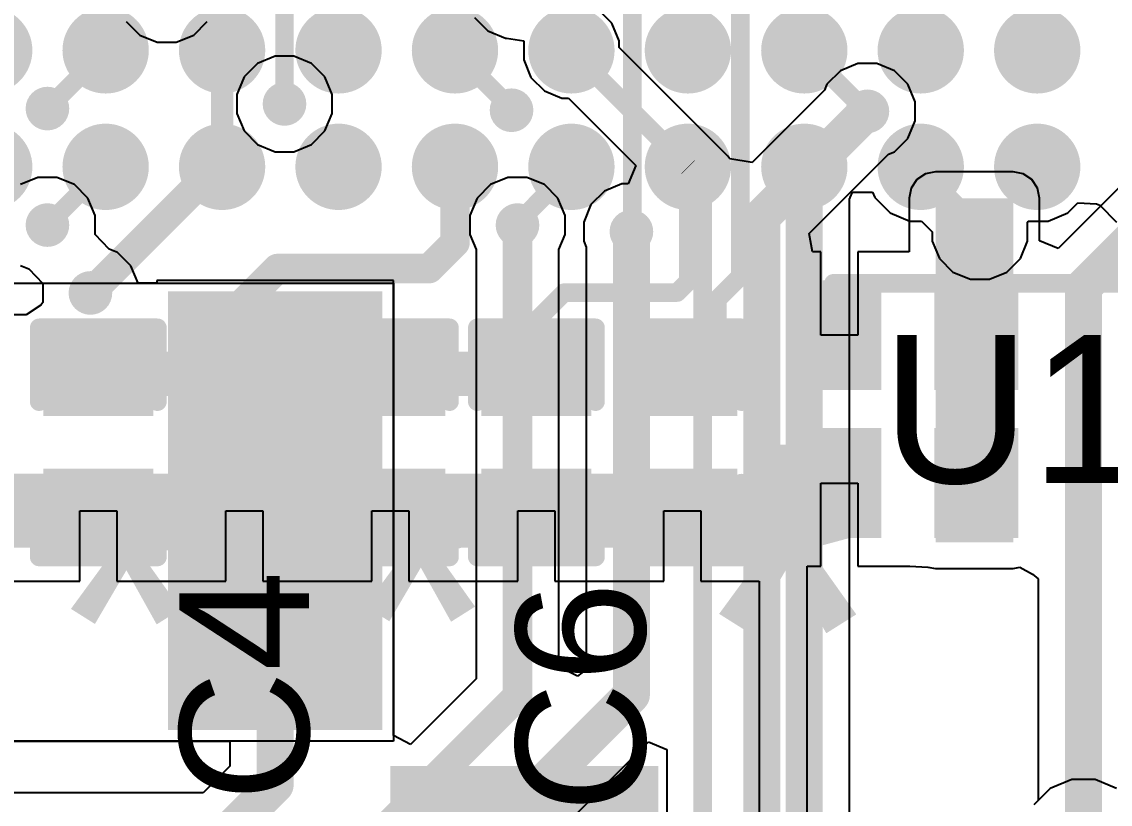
# Model space of a CAD drawing. Header units: millimetres. Extents: x -5.5 to 48.8, y -1.4 to 42.1.
# Drawn here: x 20.87 to 28.35, y 11.64 to 17.01 of the extents above; entities that cross this region are included whole.
import ezdxf

# ---------------------------------------------------------------- set-up
doc = ezdxf.new("R2010")
doc.units = ezdxf.units.MM
for name, color, linetype in [('BottomLayer', 5, 'Continuous'), ('BottomPaste', 16, 'Continuous'), ('BottomSolder', 6, 'Continuous'), ('TopLayer', 1, 'Continuous'), ('TopOverlay', 2, 'Continuous'), ('TopPaste', 8, 'Continuous'), ('TopSolder', 216, 'Continuous'), ('ViaHoleLayer', 16, 'Continuous')]:
    doc.layers.add(name, color=color, linetype=linetype)
doc.styles.add('Arial', font='', dxfattribs={"height": 0.2})
doc.styles.get('Arial').set_extended_font_data('Arial')

# ---------------------------------------------------------------- blocks, each defined once
blk = doc.blocks.new('C___0402_37')
at = {"layer": 'TopLayer'}
for points in [[(-0.6985, -0.3175), (-0.6985, 0.3175), (-0.2413, 0.3175), (-0.2413, -0.3175)], [(0.2413, -0.3175), (0.2413, 0.3175), (0.6985, 0.3175), (0.6985, -0.3175)]]:
    blk.add_hatch(color=1, dxfattribs=at).paths.add_polyline_path(points)
at = {"layer": 'TopPaste'}
for points in [[(-0.6985, -0.3175), (-0.6985, 0.3175), (-0.2413, 0.3175), (-0.2413, -0.3175)], [(0.2413, -0.3175), (0.2413, 0.3175), (0.6985, 0.3175), (0.6985, -0.3175)]]:
    blk.add_hatch(color=8, dxfattribs=at).paths.add_polyline_path(points)
at = {"layer": 'TopSolder'}
for points in [[(-0.7585, -0.3775), (-0.7585, 0.3775), (-0.1813, 0.3775), (-0.1813, -0.3775)], [(0.1813, -0.3775), (0.1813, 0.3775), (0.7585, 0.3775), (0.7585, -0.3775)]]:
    blk.add_hatch(color=216, dxfattribs=at).paths.add_polyline_path(points)
at = {"layer": 'TopOverlay', "const_width": 0.127}
for points in [[(-0.7874, 0.4064), (-0.2794, 0.4064)], [(-0.7874, 0.4064), (-0.7874, -0.4064)], [(0.2794, 0.4064), (0.7874, 0.4064)], [(0.7874, 0.4064), (0.7874, -0.4064)], [(-0.7874, -0.4064), (-0.2794, -0.4064)], [(0.2794, -0.4064), (0.7874, -0.4064)]]:
    blk.add_lwpolyline(points, dxfattribs=at)
at = {"layer": 'TopOverlay', "const_width": 0.0635}
for points in [[(-0.8191, 0.4064, 1), (-0.7556, 0.4064, 1)], [(-0.8191, 0.4064, 1), (-0.7556, 0.4064, 1)], [(-0.3111, 0.4064, 1), (-0.2477, 0.4064, 1)], [(0.2477, 0.4064, 1), (0.3111, 0.4064, 1)], [(0.7556, 0.4064, 1), (0.8191, 0.4064, 1)], [(0.7556, 0.4064, 1), (0.8191, 0.4064, 1)], [(-0.8191, -0.4064, 1), (-0.7556, -0.4064, 1)], [(-0.8191, -0.4064, 1), (-0.7556, -0.4064, 1)], [(-0.3111, -0.4064, 1), (-0.2477, -0.4064, 1)], [(0.2477, -0.4064, 1), (0.3111, -0.4064, 1)], [(0.7556, -0.4064, 1), (0.8191, -0.4064, 1)], [(0.7556, -0.4064, 1), (0.8191, -0.4064, 1)]]:
    blk.add_lwpolyline(points, format="xyb", close=True, dxfattribs=at)
blk = doc.blocks.new('196_LFBGA__12_12__41')
at = {"layer": 'TopLayer'}
h = blk.add_hatch(color=1, dxfattribs=at)
edge = h.paths.add_edge_path()
edge.add_arc((-2, -4.4), 0.195, 0, 360)
h = blk.add_hatch(color=1, dxfattribs=at)
edge = h.paths.add_edge_path()
edge.add_arc((-1.2, -4.4), 0.195, 0, 360)
h = blk.add_hatch(color=1, dxfattribs=at)
edge = h.paths.add_edge_path()
edge.add_arc((-0.4, -4.4), 0.195, 0, 360)
h = blk.add_hatch(color=1, dxfattribs=at)
edge = h.paths.add_edge_path()
edge.add_arc((0.4, -4.4), 0.195, 0, 360)
h = blk.add_hatch(color=1, dxfattribs=at)
edge = h.paths.add_edge_path()
edge.add_arc((1.2, -4.4), 0.195, 0, 360)
h = blk.add_hatch(color=1, dxfattribs=at)
edge = h.paths.add_edge_path()
edge.add_arc((2, -4.4), 0.195, 0, 360)
h = blk.add_hatch(color=1, dxfattribs=at)
edge = h.paths.add_edge_path()
edge.add_arc((2.8, -4.4), 0.195, 0, 360)
h = blk.add_hatch(color=1, dxfattribs=at)
edge = h.paths.add_edge_path()
edge.add_arc((3.6, -4.4), 0.195, 0, 360)
h = blk.add_hatch(color=1, dxfattribs=at)
edge = h.paths.add_edge_path()
edge.add_arc((4.4, -4.4), 0.195, 0, 360)
h = blk.add_hatch(color=1, dxfattribs=at)
edge = h.paths.add_edge_path()
edge.add_arc((-2, -5.2), 0.195, 0, 360)
h = blk.add_hatch(color=1, dxfattribs=at)
edge = h.paths.add_edge_path()
edge.add_arc((-1.2, -5.2), 0.195, 0, 360)
h = blk.add_hatch(color=1, dxfattribs=at)
edge = h.paths.add_edge_path()
edge.add_arc((-0.4, -5.2), 0.195, 0, 360)
h = blk.add_hatch(color=1, dxfattribs=at)
edge = h.paths.add_edge_path()
edge.add_arc((0.4, -5.2), 0.195, 0, 360)
h = blk.add_hatch(color=1, dxfattribs=at)
edge = h.paths.add_edge_path()
edge.add_arc((1.2, -5.2), 0.195, 0, 360)
h = blk.add_hatch(color=1, dxfattribs=at)
edge = h.paths.add_edge_path()
edge.add_arc((2, -5.2), 0.195, 0, 360)
h = blk.add_hatch(color=1, dxfattribs=at)
edge = h.paths.add_edge_path()
edge.add_arc((2.8, -5.2), 0.195, 0, 360)
h = blk.add_hatch(color=1, dxfattribs=at)
edge = h.paths.add_edge_path()
edge.add_arc((3.6, -5.2), 0.195, 0, 360)
h = blk.add_hatch(color=1, dxfattribs=at)
edge = h.paths.add_edge_path()
edge.add_arc((4.4, -5.2), 0.195, 0, 360)
at = {"layer": 'TopPaste'}
h = blk.add_hatch(color=8, dxfattribs=at)
edge = h.paths.add_edge_path()
edge.add_arc((-2, -4.4), 0.195, 0, 360)
h = blk.add_hatch(color=8, dxfattribs=at)
edge = h.paths.add_edge_path()
edge.add_arc((-1.2, -4.4), 0.195, 0, 360)
h = blk.add_hatch(color=8, dxfattribs=at)
edge = h.paths.add_edge_path()
edge.add_arc((-0.4, -4.4), 0.195, 0, 360)
h = blk.add_hatch(color=8, dxfattribs=at)
edge = h.paths.add_edge_path()
edge.add_arc((0.4, -4.4), 0.195, 0, 360)
h = blk.add_hatch(color=8, dxfattribs=at)
edge = h.paths.add_edge_path()
edge.add_arc((1.2, -4.4), 0.195, 0, 360)
h = blk.add_hatch(color=8, dxfattribs=at)
edge = h.paths.add_edge_path()
edge.add_arc((2, -4.4), 0.195, 0, 360)
h = blk.add_hatch(color=8, dxfattribs=at)
edge = h.paths.add_edge_path()
edge.add_arc((2.8, -4.4), 0.195, 0, 360)
h = blk.add_hatch(color=8, dxfattribs=at)
edge = h.paths.add_edge_path()
edge.add_arc((3.6, -4.4), 0.195, 0, 360)
h = blk.add_hatch(color=8, dxfattribs=at)
edge = h.paths.add_edge_path()
edge.add_arc((4.4, -4.4), 0.195, 0, 360)
h = blk.add_hatch(color=8, dxfattribs=at)
edge = h.paths.add_edge_path()
edge.add_arc((-2, -5.2), 0.195, 0, 360)
h = blk.add_hatch(color=8, dxfattribs=at)
edge = h.paths.add_edge_path()
edge.add_arc((-1.2, -5.2), 0.195, 0, 360)
h = blk.add_hatch(color=8, dxfattribs=at)
edge = h.paths.add_edge_path()
edge.add_arc((-0.4, -5.2), 0.195, 0, 360)
h = blk.add_hatch(color=8, dxfattribs=at)
edge = h.paths.add_edge_path()
edge.add_arc((0.4, -5.2), 0.195, 0, 360)
h = blk.add_hatch(color=8, dxfattribs=at)
edge = h.paths.add_edge_path()
edge.add_arc((1.2, -5.2), 0.195, 0, 360)
h = blk.add_hatch(color=8, dxfattribs=at)
edge = h.paths.add_edge_path()
edge.add_arc((2, -5.2), 0.195, 0, 360)
h = blk.add_hatch(color=8, dxfattribs=at)
edge = h.paths.add_edge_path()
edge.add_arc((2.8, -5.2), 0.195, 0, 360)
h = blk.add_hatch(color=8, dxfattribs=at)
edge = h.paths.add_edge_path()
edge.add_arc((3.6, -5.2), 0.195, 0, 360)
h = blk.add_hatch(color=8, dxfattribs=at)
edge = h.paths.add_edge_path()
edge.add_arc((4.4, -5.2), 0.195, 0, 360)
at = {"layer": 'TopSolder'}
h = blk.add_hatch(color=216, dxfattribs=at)
edge = h.paths.add_edge_path()
edge.add_arc((-2.8, -4.4), 0.2966, 0, 360)
h = blk.add_hatch(color=216, dxfattribs=at)
edge = h.paths.add_edge_path()
edge.add_arc((-2, -4.4), 0.2966, 0, 360)
h = blk.add_hatch(color=216, dxfattribs=at)
edge = h.paths.add_edge_path()
edge.add_arc((-1.2, -4.4), 0.2966, 0, 360)
h = blk.add_hatch(color=216, dxfattribs=at)
edge = h.paths.add_edge_path()
edge.add_arc((-0.4, -4.4), 0.2966, 0, 360)
h = blk.add_hatch(color=216, dxfattribs=at)
edge = h.paths.add_edge_path()
edge.add_arc((0.4, -4.4), 0.2966, 0, 360)
h = blk.add_hatch(color=216, dxfattribs=at)
edge = h.paths.add_edge_path()
edge.add_arc((1.2, -4.4), 0.2966, 0, 360)
h = blk.add_hatch(color=216, dxfattribs=at)
edge = h.paths.add_edge_path()
edge.add_arc((2, -4.4), 0.2966, 0, 360)
h = blk.add_hatch(color=216, dxfattribs=at)
edge = h.paths.add_edge_path()
edge.add_arc((2.8, -4.4), 0.2966, 0, 360)
h = blk.add_hatch(color=216, dxfattribs=at)
edge = h.paths.add_edge_path()
edge.add_arc((3.6, -4.4), 0.2966, 0, 360)
h = blk.add_hatch(color=216, dxfattribs=at)
edge = h.paths.add_edge_path()
edge.add_arc((4.4, -4.4), 0.2966, 0, 360)
h = blk.add_hatch(color=216, dxfattribs=at)
edge = h.paths.add_edge_path()
edge.add_arc((-2.8, -5.2), 0.2966, 0, 360)
h = blk.add_hatch(color=216, dxfattribs=at)
edge = h.paths.add_edge_path()
edge.add_arc((-2, -5.2), 0.2966, 0, 360)
h = blk.add_hatch(color=216, dxfattribs=at)
edge = h.paths.add_edge_path()
edge.add_arc((-1.2, -5.2), 0.2966, 0, 360)
h = blk.add_hatch(color=216, dxfattribs=at)
edge = h.paths.add_edge_path()
edge.add_arc((-0.4, -5.2), 0.2966, 0, 360)
h = blk.add_hatch(color=216, dxfattribs=at)
edge = h.paths.add_edge_path()
edge.add_arc((0.4, -5.2), 0.2966, 0, 360)
h = blk.add_hatch(color=216, dxfattribs=at)
edge = h.paths.add_edge_path()
edge.add_arc((1.2, -5.2), 0.2966, 0, 360)
h = blk.add_hatch(color=216, dxfattribs=at)
edge = h.paths.add_edge_path()
edge.add_arc((2, -5.2), 0.2966, 0, 360)
h = blk.add_hatch(color=216, dxfattribs=at)
edge = h.paths.add_edge_path()
edge.add_arc((2.8, -5.2), 0.2966, 0, 360)
h = blk.add_hatch(color=216, dxfattribs=at)
edge = h.paths.add_edge_path()
edge.add_arc((3.6, -5.2), 0.2966, 0, 360)
h = blk.add_hatch(color=216, dxfattribs=at)
edge = h.paths.add_edge_path()
edge.add_arc((4.4, -5.2), 0.2966, 0, 360)
at = {"layer": 'TopOverlay', "const_width": 0.127}
blk.add_lwpolyline([(3, -6), (6, -6)], dxfattribs=at)
at = {"layer": 'TopOverlay', "const_width": 0.0635}
blk.add_lwpolyline([(2.9682, -6, 1), (3.0317, -6, 1)], format="xyb", close=True, dxfattribs=at)
blk = doc.blocks.new('IND_1210_B_61')
at = {"layer": 'BottomLayer'}
for points in [[(-2.106, 1.405), (-0.836, 1.405), (-0.836, -1.405), (-2.106, -1.405)], [(0.836, 1.405), (2.106, 1.405), (2.106, -1.405), (0.836, -1.405)]]:
    blk.add_hatch(color=5, dxfattribs=at).paths.add_polyline_path(points)
at = {"layer": 'BottomPaste'}
for points in [[(-2.106, 1.405), (-0.836, 1.405), (-0.836, -1.405), (-2.106, -1.405)], [(0.836, 1.405), (2.106, 1.405), (2.106, -1.405), (0.836, -1.405)]]:
    blk.add_hatch(color=16, dxfattribs=at).paths.add_polyline_path(points)
at = {"layer": 'BottomSolder'}
for points in [[(-2.2076, 1.5066), (-0.7344, 1.5066), (-0.7344, -1.5066), (-2.2076, -1.5066)], [(0.7344, 1.5066), (2.2076, 1.5066), (2.2076, -1.5066), (0.7344, -1.5066)]]:
    blk.add_hatch(color=6, dxfattribs=at).paths.add_polyline_path(points)
blk = doc.blocks.new('C___0402_B_126')
at = {"layer": 'BottomLayer'}
for points in [[(-0.2413, 0.3175), (-0.2413, -0.3175), (-0.6985, -0.3175), (-0.6985, 0.3175)], [(0.6985, 0.3175), (0.6985, -0.3175), (0.2413, -0.3175), (0.2413, 0.3175)]]:
    blk.add_hatch(color=5, dxfattribs=at).paths.add_polyline_path(points)
at = {"layer": 'BottomPaste'}
for points in [[(-0.2413, 0.3175), (-0.2413, -0.3175), (-0.6985, -0.3175), (-0.6985, 0.3175)], [(0.6985, 0.3175), (0.6985, -0.3175), (0.2413, -0.3175), (0.2413, 0.3175)]]:
    blk.add_hatch(color=16, dxfattribs=at).paths.add_polyline_path(points)
at = {"layer": 'BottomSolder'}
for points in [[(-0.1813, 0.3775), (-0.1813, -0.3775), (-0.7585, -0.3775), (-0.7585, 0.3775)], [(0.7585, 0.3775), (0.7585, -0.3775), (0.1813, -0.3775), (0.1813, 0.3775)]]:
    blk.add_hatch(color=6, dxfattribs=at).paths.add_polyline_path(points)
blk = doc.blocks.new('C___0402_B_127')
at = {"layer": 'BottomLayer'}
for points in [[(-0.2413, 0.3175), (-0.2413, -0.3175), (-0.6985, -0.3175), (-0.6985, 0.3175)], [(0.6985, 0.3175), (0.6985, -0.3175), (0.2413, -0.3175), (0.2413, 0.3175)]]:
    blk.add_hatch(color=5, dxfattribs=at).paths.add_polyline_path(points)
at = {"layer": 'BottomPaste'}
for points in [[(-0.2413, 0.3175), (-0.2413, -0.3175), (-0.6985, -0.3175), (-0.6985, 0.3175)], [(0.6985, 0.3175), (0.6985, -0.3175), (0.2413, -0.3175), (0.2413, 0.3175)]]:
    blk.add_hatch(color=16, dxfattribs=at).paths.add_polyline_path(points)
at = {"layer": 'BottomSolder'}
for points in [[(-0.1813, 0.3775), (-0.1813, -0.3775), (-0.7585, -0.3775), (-0.7585, 0.3775)], [(0.7585, 0.3775), (0.7585, -0.3775), (0.1813, -0.3775), (0.1813, 0.3775)]]:
    blk.add_hatch(color=6, dxfattribs=at).paths.add_polyline_path(points)
blk = doc.blocks.new('C___0402_128')
at = {"layer": 'TopLayer'}
for points in [[(-0.6985, -0.3175), (-0.6985, 0.3175), (-0.2413, 0.3175), (-0.2413, -0.3175)], [(0.2413, -0.3175), (0.2413, 0.3175), (0.6985, 0.3175), (0.6985, -0.3175)]]:
    blk.add_hatch(color=1, dxfattribs=at).paths.add_polyline_path(points)
at = {"layer": 'TopPaste'}
for points in [[(-0.6985, -0.3175), (-0.6985, 0.3175), (-0.2413, 0.3175), (-0.2413, -0.3175)], [(0.2413, -0.3175), (0.2413, 0.3175), (0.6985, 0.3175), (0.6985, -0.3175)]]:
    blk.add_hatch(color=8, dxfattribs=at).paths.add_polyline_path(points)
at = {"layer": 'TopSolder'}
for points in [[(-0.7585, -0.3775), (-0.7585, 0.3775), (-0.1813, 0.3775), (-0.1813, -0.3775)], [(0.1813, -0.3775), (0.1813, 0.3775), (0.7585, 0.3775), (0.7585, -0.3775)]]:
    blk.add_hatch(color=216, dxfattribs=at).paths.add_polyline_path(points)
at = {"layer": 'TopOverlay', "const_width": 0.127}
for points in [[(-0.7874, 0.4064), (-0.2794, 0.4064)], [(-0.7874, 0.4064), (-0.7874, -0.4064)], [(0.2794, 0.4064), (0.7874, 0.4064)], [(0.7874, 0.4064), (0.7874, -0.4064)], [(-0.7874, -0.4064), (-0.2794, -0.4064)], [(0.2794, -0.4064), (0.7874, -0.4064)]]:
    blk.add_lwpolyline(points, dxfattribs=at)
at = {"layer": 'TopOverlay', "const_width": 0.0635}
for points in [[(-0.8191, 0.4064, 1), (-0.7556, 0.4064, 1)], [(-0.8191, 0.4064, 1), (-0.7556, 0.4064, 1)], [(-0.3111, 0.4064, 1), (-0.2477, 0.4064, 1)], [(0.2477, 0.4064, 1), (0.3111, 0.4064, 1)], [(0.7556, 0.4064, 1), (0.8191, 0.4064, 1)], [(0.7556, 0.4064, 1), (0.8191, 0.4064, 1)], [(-0.8191, -0.4064, 1), (-0.7556, -0.4064, 1)], [(-0.8191, -0.4064, 1), (-0.7556, -0.4064, 1)], [(-0.3111, -0.4064, 1), (-0.2477, -0.4064, 1)], [(0.2477, -0.4064, 1), (0.3111, -0.4064, 1)], [(0.7556, -0.4064, 1), (0.8191, -0.4064, 1)], [(0.7556, -0.4064, 1), (0.8191, -0.4064, 1)]]:
    blk.add_lwpolyline(points, format="xyb", close=True, dxfattribs=at)
blk = doc.blocks.new('C___0402_129')
at = {"layer": 'TopLayer'}
for points in [[(-0.6985, -0.3175), (-0.6985, 0.3175), (-0.2413, 0.3175), (-0.2413, -0.3175)], [(0.2413, -0.3175), (0.2413, 0.3175), (0.6985, 0.3175), (0.6985, -0.3175)]]:
    blk.add_hatch(color=1, dxfattribs=at).paths.add_polyline_path(points)
at = {"layer": 'TopPaste'}
for points in [[(-0.6985, -0.3175), (-0.6985, 0.3175), (-0.2413, 0.3175), (-0.2413, -0.3175)], [(0.2413, -0.3175), (0.2413, 0.3175), (0.6985, 0.3175), (0.6985, -0.3175)]]:
    blk.add_hatch(color=8, dxfattribs=at).paths.add_polyline_path(points)
at = {"layer": 'TopSolder'}
for points in [[(-0.7585, -0.3775), (-0.7585, 0.3775), (-0.1813, 0.3775), (-0.1813, -0.3775)], [(0.1813, -0.3775), (0.1813, 0.3775), (0.7585, 0.3775), (0.7585, -0.3775)]]:
    blk.add_hatch(color=216, dxfattribs=at).paths.add_polyline_path(points)
at = {"layer": 'TopOverlay', "const_width": 0.127}
for points in [[(-0.7874, 0.4064), (-0.2794, 0.4064)], [(-0.7874, 0.4064), (-0.7874, -0.4064)], [(0.2794, 0.4064), (0.7874, 0.4064)], [(0.7874, 0.4064), (0.7874, -0.4064)], [(-0.7874, -0.4064), (-0.2794, -0.4064)], [(0.2794, -0.4064), (0.7874, -0.4064)]]:
    blk.add_lwpolyline(points, dxfattribs=at)
at = {"layer": 'TopOverlay', "const_width": 0.0635}
for points in [[(-0.8191, 0.4064, 1), (-0.7556, 0.4064, 1)], [(-0.8191, 0.4064, 1), (-0.7556, 0.4064, 1)], [(-0.3111, 0.4064, 1), (-0.2477, 0.4064, 1)], [(0.2477, 0.4064, 1), (0.3111, 0.4064, 1)], [(0.7556, 0.4064, 1), (0.8191, 0.4064, 1)], [(0.7556, 0.4064, 1), (0.8191, 0.4064, 1)], [(-0.8191, -0.4064, 1), (-0.7556, -0.4064, 1)], [(-0.8191, -0.4064, 1), (-0.7556, -0.4064, 1)], [(-0.3111, -0.4064, 1), (-0.2477, -0.4064, 1)], [(0.2477, -0.4064, 1), (0.3111, -0.4064, 1)], [(0.7556, -0.4064, 1), (0.8191, -0.4064, 1)], [(0.7556, -0.4064, 1), (0.8191, -0.4064, 1)]]:
    blk.add_lwpolyline(points, format="xyb", close=True, dxfattribs=at)
blk = doc.blocks.new('C___0402_130')
at = {"layer": 'TopLayer'}
for points in [[(-0.6985, -0.3175), (-0.6985, 0.3175), (-0.2413, 0.3175), (-0.2413, -0.3175)], [(0.2413, -0.3175), (0.2413, 0.3175), (0.6985, 0.3175), (0.6985, -0.3175)]]:
    blk.add_hatch(color=1, dxfattribs=at).paths.add_polyline_path(points)
at = {"layer": 'TopPaste'}
for points in [[(-0.6985, -0.3175), (-0.6985, 0.3175), (-0.2413, 0.3175), (-0.2413, -0.3175)], [(0.2413, -0.3175), (0.2413, 0.3175), (0.6985, 0.3175), (0.6985, -0.3175)]]:
    blk.add_hatch(color=8, dxfattribs=at).paths.add_polyline_path(points)
at = {"layer": 'TopSolder'}
for points in [[(-0.7585, -0.3775), (-0.7585, 0.3775), (-0.1813, 0.3775), (-0.1813, -0.3775)], [(0.1813, -0.3775), (0.1813, 0.3775), (0.7585, 0.3775), (0.7585, -0.3775)]]:
    blk.add_hatch(color=216, dxfattribs=at).paths.add_polyline_path(points)
at = {"layer": 'TopOverlay', "const_width": 0.127}
for points in [[(-0.7874, 0.4064), (-0.2794, 0.4064)], [(-0.7874, 0.4064), (-0.7874, -0.4064)], [(0.2794, 0.4064), (0.7874, 0.4064)], [(0.7874, 0.4064), (0.7874, -0.4064)], [(-0.7874, -0.4064), (-0.2794, -0.4064)], [(0.2794, -0.4064), (0.7874, -0.4064)]]:
    blk.add_lwpolyline(points, dxfattribs=at)
at = {"layer": 'TopOverlay', "const_width": 0.0635}
for points in [[(-0.8191, 0.4064, 1), (-0.7556, 0.4064, 1)], [(-0.8191, 0.4064, 1), (-0.7556, 0.4064, 1)], [(-0.3111, 0.4064, 1), (-0.2477, 0.4064, 1)], [(0.2477, 0.4064, 1), (0.3111, 0.4064, 1)], [(0.7556, 0.4064, 1), (0.8191, 0.4064, 1)], [(0.7556, 0.4064, 1), (0.8191, 0.4064, 1)], [(-0.8191, -0.4064, 1), (-0.7556, -0.4064, 1)], [(-0.8191, -0.4064, 1), (-0.7556, -0.4064, 1)], [(-0.3111, -0.4064, 1), (-0.2477, -0.4064, 1)], [(0.2477, -0.4064, 1), (0.3111, -0.4064, 1)], [(0.7556, -0.4064, 1), (0.8191, -0.4064, 1)], [(0.7556, -0.4064, 1), (0.8191, -0.4064, 1)]]:
    blk.add_lwpolyline(points, format="xyb", close=True, dxfattribs=at)
blk = doc.blocks.new('C___0402_131')
at = {"layer": 'TopLayer'}
for points in [[(-0.6985, -0.3175), (-0.6985, 0.3175), (-0.2413, 0.3175), (-0.2413, -0.3175)], [(0.2413, -0.3175), (0.2413, 0.3175), (0.6985, 0.3175), (0.6985, -0.3175)]]:
    blk.add_hatch(color=1, dxfattribs=at).paths.add_polyline_path(points)
at = {"layer": 'TopPaste'}
for points in [[(-0.6985, -0.3175), (-0.6985, 0.3175), (-0.2413, 0.3175), (-0.2413, -0.3175)], [(0.2413, -0.3175), (0.2413, 0.3175), (0.6985, 0.3175), (0.6985, -0.3175)]]:
    blk.add_hatch(color=8, dxfattribs=at).paths.add_polyline_path(points)
at = {"layer": 'TopSolder'}
for points in [[(-0.7585, -0.3775), (-0.7585, 0.3775), (-0.1813, 0.3775), (-0.1813, -0.3775)], [(0.1813, -0.3775), (0.1813, 0.3775), (0.7585, 0.3775), (0.7585, -0.3775)]]:
    blk.add_hatch(color=216, dxfattribs=at).paths.add_polyline_path(points)
at = {"layer": 'TopOverlay', "const_width": 0.127}
for points in [[(-0.7874, 0.4064), (-0.2794, 0.4064)], [(-0.7874, 0.4064), (-0.7874, -0.4064)], [(0.2794, 0.4064), (0.7874, 0.4064)], [(0.7874, 0.4064), (0.7874, -0.4064)], [(-0.7874, -0.4064), (-0.2794, -0.4064)], [(0.2794, -0.4064), (0.7874, -0.4064)]]:
    blk.add_lwpolyline(points, dxfattribs=at)
at = {"layer": 'TopOverlay', "const_width": 0.0635}
for points in [[(-0.8191, 0.4064, 1), (-0.7556, 0.4064, 1)], [(-0.8191, 0.4064, 1), (-0.7556, 0.4064, 1)], [(-0.3111, 0.4064, 1), (-0.2477, 0.4064, 1)], [(0.2477, 0.4064, 1), (0.3111, 0.4064, 1)], [(0.7556, 0.4064, 1), (0.8191, 0.4064, 1)], [(0.7556, 0.4064, 1), (0.8191, 0.4064, 1)], [(-0.8191, -0.4064, 1), (-0.7556, -0.4064, 1)], [(-0.8191, -0.4064, 1), (-0.7556, -0.4064, 1)], [(-0.3111, -0.4064, 1), (-0.2477, -0.4064, 1)], [(0.2477, -0.4064, 1), (0.3111, -0.4064, 1)], [(0.7556, -0.4064, 1), (0.8191, -0.4064, 1)], [(0.7556, -0.4064, 1), (0.8191, -0.4064, 1)]]:
    blk.add_lwpolyline(points, format="xyb", close=True, dxfattribs=at)

msp = doc.modelspace()

# ---------------------------------------------------------------- hatches: boundary and pattern name
at = {"layer": 'BottomLayer'}
h = msp.add_hatch(color=5, dxfattribs=at)
edge = h.paths.add_edge_path()
edge.add_arc((24.651, 16.815), 0.15, 0, 360)
h = msp.add_hatch(color=5, dxfattribs=at)
edge = h.paths.add_edge_path()
edge.add_arc((21.051, 16.415), 0.15, 0, 360)
h = msp.add_hatch(color=5, dxfattribs=at)
edge = h.paths.add_edge_path()
edge.add_arc((22.6798, 16.4469), 0.15, 0, 360)
h = msp.add_hatch(color=5, dxfattribs=at)
edge = h.paths.add_edge_path()
edge.add_arc((24.2396, 16.4036), 0.15, 0, 360)
h = msp.add_hatch(color=5, dxfattribs=at)
edge = h.paths.add_edge_path()
edge.add_arc((26.6844, 16.3962), 0.15, 0, 360)
msp.add_hatch(color=5, dxfattribs=at).paths.add_polyline_path([(27.1526, 13.4366), (27.686, 13.4366), (27.686, 15.7988), (27.1526, 15.7988)])
h = msp.add_hatch(color=5, dxfattribs=at)
edge = h.paths.add_edge_path()
edge.add_arc((21.051, 15.615), 0.15, 0, 360)
h = msp.add_hatch(color=5, dxfattribs=at)
edge = h.paths.add_edge_path()
edge.add_arc((24.2804, 15.615), 0.15, 0, 360)
h = msp.add_hatch(color=5, dxfattribs=at)
edge = h.paths.add_edge_path()
edge.add_arc((25.063, 15.5702), 0.15, 0, 360)
h = msp.add_hatch(color=5, dxfattribs=at)
edge = h.paths.add_edge_path()
edge.add_arc((27.4574, 15.5702), 0.15, 0, 360)
h = msp.add_hatch(color=5, dxfattribs=at)
edge = h.paths.add_edge_path()
edge.add_arc((21.3463, 15.1487), 0.15, 0, 360)
at = {"layer": 'TopLayer'}
h = msp.add_hatch(color=1, dxfattribs=at)
edge = h.paths.add_edge_path()
edge.add_arc((24.651, 16.815), 0.15, 0, 360)
h = msp.add_hatch(color=1, dxfattribs=at)
edge = h.paths.add_edge_path()
edge.add_arc((21.051, 16.415), 0.15, 0, 360)
h = msp.add_hatch(color=1, dxfattribs=at)
edge = h.paths.add_edge_path()
edge.add_arc((22.6798, 16.4469), 0.15, 0, 360)
h = msp.add_hatch(color=1, dxfattribs=at)
edge = h.paths.add_edge_path()
edge.add_arc((24.2396, 16.4036), 0.15, 0, 360)
h = msp.add_hatch(color=1, dxfattribs=at)
edge = h.paths.add_edge_path()
edge.add_arc((26.6844, 16.3962), 0.15, 0, 360)
h = msp.add_hatch(color=1, dxfattribs=at)
edge = h.paths.add_edge_path()
edge.add_arc((21.051, 15.615), 0.15, 0, 360)
h = msp.add_hatch(color=1, dxfattribs=at)
edge = h.paths.add_edge_path()
edge.add_arc((24.2804, 15.615), 0.15, 0, 360)
h = msp.add_hatch(color=1, dxfattribs=at)
edge = h.paths.add_edge_path()
edge.add_arc((25.063, 15.5702), 0.15, 0, 360)
h = msp.add_hatch(color=1, dxfattribs=at)
edge = h.paths.add_edge_path()
edge.add_arc((27.4574, 15.5702), 0.15, 0, 360)
h = msp.add_hatch(color=1, dxfattribs=at)
edge = h.paths.add_edge_path()
edge.add_arc((21.3463, 15.1487), 0.15, 0, 360)
for points in [[(25.0098, 14.351), (25.8826, 14.351), (25.8826, 14.9098), (25.0098, 14.9098)], [(23.4072, 9.8044), (25.2476, 9.8044), (25.2476, 11.8999), (23.4072, 11.8999)]]:
    msp.add_hatch(color=1, dxfattribs=at).paths.add_polyline_path(points)
at = {"layer": 'ViaHoleLayer'}
h = msp.add_hatch(color=16, dxfattribs=at)
edge = h.paths.add_edge_path()
edge.add_arc((24.651, 16.815), 0.1, 0, 360)
h = msp.add_hatch(color=16, dxfattribs=at)
edge = h.paths.add_edge_path()
edge.add_arc((22.6798, 16.4469), 0.1, 0, 360)
h = msp.add_hatch(color=16, dxfattribs=at)
edge = h.paths.add_edge_path()
edge.add_arc((21.051, 16.415), 0.1, 0, 360)
h = msp.add_hatch(color=16, dxfattribs=at)
edge = h.paths.add_edge_path()
edge.add_arc((24.2396, 16.4036), 0.1, 0, 360)
h = msp.add_hatch(color=16, dxfattribs=at)
edge = h.paths.add_edge_path()
edge.add_arc((26.6844, 16.3962), 0.1, 0, 360)
h = msp.add_hatch(color=16, dxfattribs=at)
edge = h.paths.add_edge_path()
edge.add_arc((21.051, 15.615), 0.1, 0, 360)
h = msp.add_hatch(color=16, dxfattribs=at)
edge = h.paths.add_edge_path()
edge.add_arc((24.2804, 15.615), 0.1, 0, 360)
h = msp.add_hatch(color=16, dxfattribs=at)
edge = h.paths.add_edge_path()
edge.add_arc((25.063, 15.5702), 0.1, 0, 360)
h = msp.add_hatch(color=16, dxfattribs=at)
edge = h.paths.add_edge_path()
edge.add_arc((27.4574, 15.5702), 0.1, 0, 360)
h = msp.add_hatch(color=16, dxfattribs=at)
edge = h.paths.add_edge_path()
edge.add_arc((21.3463, 15.1487), 0.1, 0, 360)

# ---------------------------------------------------------------- linework, layer by layer
at = {"layer": 'BottomLayer'}
for p, q in [((24.9289, 17.0007), (24.8367, 17.0929)), ((21.5926, 17.0125), (21.6849, 16.9203)), ((22.0562, 16.9203), (22.1484, 17.0125)), ((23.9845, 17.0407), (24.0767, 16.9485)), ((24.9788, 16.8802), (24.9289, 17.0007)), ((21.6849, 16.9203), (21.8053, 16.8704)), ((21.9357, 16.8704), (22.0562, 16.9203)), ((24.0767, 16.9485), (24.1972, 16.8986)), ((21.8053, 16.8704), (21.9357, 16.8704)), ((24.1972, 16.8986), (24.2059, 16.8986)), ((24.2059, 16.8986), (24.3232, 16.8802)), ((24.3232, 16.8802), (24.3232, 16.7498)), ((24.9788, 16.8351), (24.9788, 16.8802)), ((25.7264, 16.0876), (24.9788, 16.8351)), ((22.6146, 16.7747), (22.4941, 16.7247)), ((22.745, 16.7747), (22.6146, 16.7747)), ((22.8655, 16.7247), (22.745, 16.7747)), ((22.4941, 16.7247), (22.4019, 16.6325)), ((22.9577, 16.6325), (22.8655, 16.7247)), ((24.3232, 16.7498), (24.3731, 16.6293)), ((26.6192, 16.724), (26.4987, 16.6741)), ((26.7496, 16.724), (26.6192, 16.724)), ((26.87, 16.6741), (26.7496, 16.724)), ((22.4019, 16.6325), (22.352, 16.5121)), ((23.0076, 16.5121), (22.9577, 16.6325)), ((24.3731, 16.6293), (24.4653, 16.5371)), ((26.4987, 16.6741), (26.4065, 16.5819)), ((26.9622, 16.5819), (26.87, 16.6741)), ((24.4653, 16.5371), (24.5858, 16.4872)), ((26.3894, 16.5408), (25.8922, 16.0436)), ((26.4065, 16.5819), (26.3894, 16.5408)), ((27.0122, 16.4614), (26.9622, 16.5819)), ((22.352, 16.5121), (22.352, 16.3817)), ((23.0076, 16.3817), (23.0076, 16.5121)), ((24.5858, 16.4872), (24.6309, 16.4872)), ((24.6309, 16.4872), (25.0931, 16.025)), ((27.0122, 16.331), (27.0122, 16.4614)), ((22.352, 16.3817), (22.4019, 16.2612)), ((22.9577, 16.2612), (23.0076, 16.3817)), ((26.9622, 16.2105), (27.0122, 16.331)), ((22.4019, 16.2612), (22.4941, 16.169)), ((22.8655, 16.169), (22.9577, 16.2612)), ((22.4941, 16.169), (22.6146, 16.1191)), ((22.745, 16.1191), (22.8655, 16.169)), ((26.87, 16.1183), (26.9622, 16.2105)), ((22.6146, 16.1191), (22.745, 16.1191)), ((25.7385, 16.0694), (25.7264, 16.0876)), ((26.2851, 15.5575), (26.8289, 16.1013)), ((26.8289, 16.1013), (26.87, 16.1183)), ((25.0931, 16.025), (25.0405, 15.898)), ((25.8922, 16.0436), (25.7385, 16.0694)), ((20.9858, 15.9428), (20.8653, 15.8929)), ((21.1162, 15.9428), (20.9858, 15.9428)), ((21.2367, 15.8929), (21.1162, 15.9428)), ((24.2152, 15.9428), (24.0947, 15.8929)), ((24.3456, 15.9428), (24.2152, 15.9428)), ((24.4661, 15.8929), (24.3456, 15.9428)), ((27.0832, 15.9663), (27.0244, 15.927)), ((27.1526, 15.9801), (27.0832, 15.9663)), ((27.686, 15.9801), (27.1526, 15.9801)), ((27.7554, 15.9663), (27.686, 15.9801)), ((27.8142, 15.927), (27.7554, 15.9663)), ((28.5331, 15.9931), (27.9943, 15.4544)), ((21.3289, 15.8007), (21.2367, 15.8929)), ((24.0947, 15.8929), (24.0025, 15.8007)), ((24.5583, 15.8007), (24.4661, 15.8929)), ((24.9978, 15.898), (24.8773, 15.8481)), ((25.0405, 15.898), (24.9978, 15.898)), ((26.9851, 15.8682), (26.9713, 15.7988)), ((27.0244, 15.927), (26.9851, 15.8682)), ((27.8535, 15.8682), (27.8142, 15.927)), ((27.8673, 15.7988), (27.8535, 15.8682)), ((21.3788, 15.6802), (21.3289, 15.8007)), ((24.0025, 15.8007), (23.9526, 15.6802)), ((24.6082, 15.6802), (24.5583, 15.8007)), ((24.8773, 15.8481), (24.7851, 15.7559)), ((26.9713, 15.7988), (26.9713, 15.4305)), ((27.8673, 15.507), (27.8673, 15.7988)), ((24.7851, 15.7559), (24.7352, 15.6354)), ((21.3788, 15.5498), (21.3788, 15.6802)), ((23.9526, 15.6802), (23.9526, 15.5498)), ((24.6082, 15.5498), (24.6082, 15.6802)), ((24.7352, 15.6354), (24.7352, 15.505)), ((26.3071, 15.4305), (26.2851, 15.5575)), ((21.475, 15.4502), (21.3788, 15.5498)), ((23.9526, 15.5498), (23.9955, 15.4462)), ((24.5653, 15.4462), (24.6082, 15.5498)), ((24.7352, 15.505), (24.7522, 15.4639)), ((27.9943, 15.4544), (27.8673, 15.507)), ((21.532, 15.4266), (21.475, 15.4502)), ((21.6242, 15.3344), (21.532, 15.4266)), ((23.9955, 15.4462), (23.9955, 12.4974)), ((24.5653, 12.58), (24.5653, 15.4462)), ((24.7522, 15.4639), (24.7522, 12.5632)), ((26.3652, 15.4305), (26.3071, 15.4305)), ((26.3652, 14.859), (26.3652, 15.4305)), ((26.9713, 15.4305), (26.6192, 15.4305)), ((26.6192, 15.4305), (26.6192, 14.859)), ((21.6736, 15.215), (21.6242, 15.3344)), ((18.9992, 15.215), (23.4282, 15.215)), ((21.8026, 15.215), (21.6736, 15.215)), ((23.4282, 15.2353), (21.8026, 15.2353)), ((21.8026, 15.2353), (21.8026, 15.215)), ((23.4282, 12.1097), (23.4282, 15.2353)), ((23.4282, 15.215), (23.4282, 12.0697)), ((26.6192, 14.859), (26.3652, 14.859)), ((26.3652, 13.2715), (26.3652, 13.843)), ((26.3652, 13.843), (26.6192, 13.843)), ((26.6192, 13.843), (26.6192, 13.2715)), ((26.2696, 10.8204), (26.2696, 13.2715)), ((26.2696, 13.2715), (26.3652, 13.2715)), ((26.6192, 13.2715), (26.9748, 13.2715)), ((26.9748, 13.2715), (26.9748, 13.2715)), ((26.9748, 13.2715), (27.0995, 13.2659)), ((27.0995, 13.2659), (27.1526, 13.2553)), ((27.1526, 13.2553), (27.686, 13.2553)), ((27.686, 13.2553), (27.7308, 13.2642)), ((27.7308, 13.2642), (27.8176, 13.2179)), ((27.8176, 13.2179), (27.8578, 13.1848)), ((27.8578, 13.1848), (27.8578, 11.6635)), ((24.6923, 12.5173), (24.5653, 12.58)), ((24.7522, 12.5632), (24.6923, 12.5173)), ((23.9955, 12.4974), (23.5463, 12.0481)), ((23.4282, 12.0697), (18.9058, 12.0697)), ((20.5079, 12.0697), (22.3046, 12.0697)), ((22.3046, 12.0697), (22.3046, 11.8983)), ((22.9273, 9.8133), (25.1794, 12.0653)), ((23.5463, 12.0481), (23.4282, 12.1097)), ((25.1794, 12.0653), (25.3064, 12.0127)), ((25.3064, 12.0127), (25.3064, 11.4103)), ((22.3046, 11.8983), (22.1217, 11.7154)), ((22.1217, 11.7154), (17.5749, 11.7154)), ((27.8578, 11.6635), (27.8271, 11.6328))]:
    msp.add_line(p, q, dxfattribs=at)
for points, const_width in [([(24.651, 16.815), (25.5524, 15.9136)], 0.127), ([(25.9588, 15.6707), (26.6844, 16.3962)], 0.254), ([(25.5524, 11.3084), (25.5524, 15.9136)], 0.127), ([(28.1686, 15.1892), (28.7528, 15.7734)], 0.254), ([(25.9588, 10.8204), (25.9588, 15.6707)], 0.254), ([(24.2804, 12.3794), (24.2804, 15.615)], 0.2032), ([(25.063, 12.3884), (25.063, 15.5702)], 0.254), ([(28.1686, 11.4046), (28.1686, 15.1892)], 0.254), ([(22.6154, 11.7696), (22.6154, 13.6525)], 0.254), ([(22.7076, 10.033), (25.063, 12.3884)], 0.254), ([(22.7504, 10.8494), (24.2804, 12.3794)], 0.2032), ([(22.2504, 11.4046), (22.6154, 11.7696)], 0.254)]:
    msp.add_lwpolyline(points, dxfattribs=dict(at, const_width=const_width))
for points, const_width in [([(24.6192, 16.815, 1), (24.6827, 16.815, 1)], 0.0635), ([(26.6209, 16.3962, 1), (26.7479, 16.3962, 1)], 0.127), ([(25.5206, 15.9136, 1), (25.5842, 15.9136, 1)], 0.0635), ([(25.5206, 15.9136, 1), (25.5842, 15.9136, 1)], 0.0635), ([(25.8953, 15.6707, 1), (26.0223, 15.6707, 1)], 0.127), ([(25.8953, 15.6707, 1), (26.0223, 15.6707, 1)], 0.127), ([(24.2296, 15.615, 1), (24.3312, 15.615, 1)], 0.1016), ([(24.9995, 15.5702, 1), (25.1265, 15.5702, 1)], 0.127), ([(28.1051, 15.1892, 1), (28.2321, 15.1892, 1)], 0.127), ([(28.1051, 15.1892, 1), (28.2321, 15.1892, 1)], 0.127), ([(22.5519, 13.6525, 1), (22.6789, 13.6525, 1)], 0.127), ([(24.9995, 12.3884, 1), (25.1265, 12.3884, 1)], 0.127), ([(24.9995, 12.3884, 1), (25.1265, 12.3884, 1)], 0.127), ([(24.2296, 12.3794, 1), (24.3312, 12.3794, 1)], 0.1016), ([(24.2296, 12.3794, 1), (24.3312, 12.3794, 1)], 0.1016), ([(22.5519, 11.7696, 1), (22.6789, 11.7696, 1)], 0.127), ([(22.5519, 11.7696, 1), (22.6789, 11.7696, 1)], 0.127)]:
    msp.add_lwpolyline(points, format="xyb", close=True, dxfattribs=dict(at, const_width=const_width))
at = {"layer": 'TopLayer'}
for p, q in [((26.5618, 15.7986), (26.567, 15.8038)), ((26.5618, 11.2544), (26.5618, 15.7986)), ((26.567, 15.8038), (26.5823, 15.8406)), ((26.5823, 15.8406), (26.7197, 15.8406)), ((26.7197, 15.8406), (26.735, 15.8038)), ((26.735, 15.8038), (26.8398, 15.699)), ((28.0622, 15.699), (28.1303, 15.767)), ((28.1303, 15.767), (28.2581, 15.7612)), ((28.2581, 15.7612), (28.2801, 15.7509)), ((28.2801, 15.7509), (28.3967, 15.6344)), ((26.8398, 15.699), (26.9768, 15.6422)), ((26.9768, 15.6422), (27.0567, 15.6422)), ((27.0567, 15.6422), (27.1296, 15.5693)), ((27.7852, 15.6354), (27.7897, 15.6422)), ((27.7852, 15.505), (27.7852, 15.6354)), ((27.7897, 15.6422), (27.9252, 15.6422)), ((27.9252, 15.6422), (28.0622, 15.699)), ((27.1296, 15.5693), (27.1296, 15.505)), ((27.1296, 15.505), (27.1795, 15.3845)), ((27.7353, 15.3845), (27.7852, 15.505)), ((20.8653, 15.3371), (20.9223, 15.3135)), ((27.1795, 15.3845), (27.2717, 15.2923)), ((27.6431, 15.2923), (27.7353, 15.3845)), ((20.9223, 15.3135), (21.0185, 15.2139)), ((27.2717, 15.2923), (27.3922, 15.2424)), ((27.5226, 15.2424), (27.6431, 15.2923)), ((21.0185, 15.2139), (21.0185, 15.0835)), ((27.3922, 15.2424), (27.5226, 15.2424)), ((21.0053, 15.0638), (20.9053, 14.9987)), ((21.0185, 15.0835), (21.0053, 15.0638)), ((20.8926, 14.9987), (19.902, 14.9987)), ((20.9053, 14.9987), (20.8926, 14.9987)), ((20.8926, 14.9987), (20.8926, 14.9987)), ((21.2736, 13.1699), (21.2736, 13.6525)), ((21.2736, 13.6525), (21.5276, 13.6525)), ((21.5276, 13.6525), (21.5276, 13.1699)), ((22.2769, 13.1699), (22.2769, 13.6525)), ((22.2769, 13.6525), (22.5309, 13.6525)), ((22.5309, 13.6525), (22.5309, 13.1699)), ((23.2802, 13.1699), (23.2802, 13.6525)), ((23.2802, 13.6525), (23.5342, 13.6525)), ((23.5342, 13.6525), (23.5342, 13.1699)), ((24.2835, 13.1699), (24.2835, 13.6525)), ((24.2835, 13.6525), (24.5375, 13.6525)), ((24.5375, 13.6525), (24.5375, 13.1699)), ((25.2868, 13.1699), (25.2868, 13.6525)), ((25.2868, 13.6525), (25.5408, 13.6525)), ((25.5408, 13.6525), (25.5408, 13.1699)), ((20.5243, 13.1699), (21.2736, 13.1699)), ((21.5276, 13.1699), (22.2769, 13.1699)), ((22.5309, 13.1699), (23.2802, 13.1699)), ((23.5342, 13.1699), (24.2835, 13.1699)), ((24.5375, 13.1699), (25.2868, 13.1699)), ((25.5408, 13.1699), (25.9402, 13.1699)), ((25.9402, 13.1699), (25.9402, 11.2544)), ((27.9404, 11.7461), (27.8271, 11.6328)), ((28.0885, 11.8074), (27.9404, 11.7461)), ((28.2487, 11.8074), (28.0885, 11.8074)), ((28.3968, 11.7461), (28.2487, 11.8074))]:
    msp.add_line(p, q, dxfattribs=at)
for points, const_width in [([(22.6798, 16.4469), (22.6798, 17.2438)], 0.127), ([(25.8111, 15.2623), (25.8111, 17.2549)], 0.127), ([(25.0698, 15.577), (25.0698, 17.2076)], 0.127), ([(21.051, 16.415), (21.451, 16.815)], 0.127), ([(22.251, 16.015), (22.251, 16.815)], 0.1524), ([(23.851, 16.8036), (23.851, 16.815)], 0.127), ([(23.851, 16.8036), (24.2396, 16.415)], 0.127), ([(26.251, 16.815), (26.2583, 16.815)], 0.127), ([(26.2583, 16.815), (26.6771, 16.3962)], 0.127), ([(24.2396, 16.4036), (24.2396, 16.415)], 0.127), ([(26.6771, 16.3962), (26.6844, 16.3962)], 0.127), ([(26.251, 10.8076), (26.251, 16.0774)], 0.254), ([(21.051, 15.615), (21.451, 16.015)], 0.127), ([(21.3463, 15.1487), (22.2126, 16.015)], 0.2032), ([(22.2126, 16.015), (22.251, 16.015)], 0.2032), ([(23.851, 15.4944), (23.851, 16.015)], 0.2032), ([(24.651, 16.0003), (24.651, 16.015)], 0.127), ([(25.451, 16.015), (25.4543, 16.0117)], 0.127), ([(27.051, 15.9958), (27.051, 16.015)], 0.127), ([(24.2804, 15.6297), (24.651, 16.0003)], 0.127), ([(25.4543, 15.2288), (25.4543, 16.0117)], 0.127), ([(27.051, 15.9958), (27.4574, 15.5894)], 0.127), ([(24.2804, 15.615), (24.2804, 15.6297)], 0.127), ([(25.063, 15.5702), (25.0698, 15.577)], 0.127), ([(27.4574, 15.5702), (27.4574, 15.5894)], 0.127), ([(23.6728, 15.3162), (23.851, 15.4944)], 0.2032), ([(22.4039, 15.0887), (22.6314, 15.3162)], 0.2032), ([(22.6314, 15.3162), (23.6728, 15.3162)], 0.2032), ([(25.3766, 15.1511), (25.4543, 15.2288)], 0.127), ([(25.654, 15.1052), (25.8111, 15.2623)], 0.127), ([(22.4039, 14.5923), (22.4039, 15.0887)], 0.2032), ([(24.4105, 14.9606), (24.601, 15.1511)], 0.127), ([(24.601, 15.1511), (25.3766, 15.1511)], 0.127), ([(25.654, 14.7574), (25.654, 15.1052)], 0.127), ([(24.4105, 14.5923), (24.4105, 14.9606)], 0.127), ([(25.527, 14.6304), (25.654, 14.7574)], 0.127), ([(21.4006, 14.5923), (22.4039, 14.5923)], 0.3048), ([(23.4072, 14.5923), (24.4105, 14.5923)], 0.3048), ([(25.4138, 14.5923), (25.4502, 14.6287)], 0.254), ([(25.4462, 14.6304), (25.527, 14.6304)], 0.127), ([(20.3973, 13.6525), (21.4006, 13.6525)], 0.508), ([(21.4006, 13.6525), (22.4039, 13.6525)], 0.508), ([(22.4039, 13.6525), (23.4072, 13.6525)], 0.508), ([(23.4072, 13.6525), (24.4105, 13.6525)], 0.508), ([(24.4105, 13.6525), (24.4486, 13.6525)], 0.508), ([(24.4486, 13.6525), (25.4138, 13.6525)], 0.508), ([(24.4486, 13.6525), (24.474, 13.6271)], 0.508)]:
    msp.add_lwpolyline(points, dxfattribs=dict(at, const_width=const_width))
for points, const_width in [([(21.4192, 16.815, 1), (21.4827, 16.815, 1)], 0.0635), ([(22.2129, 16.815, 1), (22.2891, 16.815, 1)], 0.0762), ([(23.8192, 16.815, 1), (23.8827, 16.815, 1)], 0.0635), ([(23.8192, 16.8036, 1), (23.8827, 16.8036, 1)], 0.0635), ([(23.8192, 16.8036, 1), (23.8827, 16.8036, 1)], 0.0635), ([(26.2192, 16.815, 1), (26.2827, 16.815, 1)], 0.0635), ([(26.2265, 16.815, 1), (26.29, 16.815, 1)], 0.0635), ([(26.2265, 16.815, 1), (26.29, 16.815, 1)], 0.0635), ([(21.0192, 16.415, 1), (21.0827, 16.415, 1)], 0.0635), ([(22.648, 16.4469, 1), (22.7115, 16.4469, 1)], 0.0635), ([(24.2079, 16.415, 1), (24.2714, 16.415, 1)], 0.0635), ([(24.2079, 16.415, 1), (24.2714, 16.415, 1)], 0.0635), ([(24.2079, 16.4036, 1), (24.2714, 16.4036, 1)], 0.0635), ([(26.6453, 16.3962, 1), (26.7088, 16.3962, 1)], 0.0635), ([(26.6453, 16.3962, 1), (26.7088, 16.3962, 1)], 0.0635), ([(26.6526, 16.3962, 1), (26.7161, 16.3962, 1)], 0.0635), ([(26.1875, 16.0774, 1), (26.3145, 16.0774, 1)], 0.127), ([(21.4192, 16.015, 1), (21.4827, 16.015, 1)], 0.0635), ([(22.1618, 16.015, 1), (22.2634, 16.015, 1)], 0.1016), ([(22.1618, 16.015, 1), (22.2634, 16.015, 1)], 0.1016), ([(22.2002, 16.015, 1), (22.3018, 16.015, 1)], 0.1016), ([(22.2129, 16.015, 1), (22.2891, 16.015, 1)], 0.0762), ([(23.8002, 16.015, 1), (23.9018, 16.015, 1)], 0.1016), ([(24.6192, 16.015, 1), (24.6827, 16.015, 1)], 0.0635), ([(25.4193, 16.015, 1), (25.4828, 16.015, 1)], 0.0635), ([(27.0192, 16.015, 1), (27.0828, 16.015, 1)], 0.0635), ([(24.6192, 16.0003, 1), (24.6827, 16.0003, 1)], 0.0635), ([(24.6192, 16.0003, 1), (24.6827, 16.0003, 1)], 0.0635), ([(25.4225, 16.0117, 1), (25.486, 16.0117, 1)], 0.0635), ([(25.4225, 16.0117, 1), (25.486, 16.0117, 1)], 0.0635), ([(27.0192, 15.9958, 1), (27.0828, 15.9958, 1)], 0.0635), ([(27.0192, 15.9958, 1), (27.0828, 15.9958, 1)], 0.0635), ([(21.0192, 15.615, 1), (21.0827, 15.615, 1)], 0.0635), ([(24.2486, 15.6297, 1), (24.3121, 15.6297, 1)], 0.0635), ([(24.2486, 15.6297, 1), (24.3121, 15.6297, 1)], 0.0635), ([(24.2486, 15.615, 1), (24.3121, 15.615, 1)], 0.0635), ([(25.0312, 15.5702, 1), (25.0947, 15.5702, 1)], 0.0635), ([(25.038, 15.577, 1), (25.1015, 15.577, 1)], 0.0635), ([(25.038, 15.577, 1), (25.1015, 15.577, 1)], 0.0635), ([(27.4257, 15.5894, 1), (27.4891, 15.5894, 1)], 0.0635), ([(27.4257, 15.5894, 1), (27.4891, 15.5894, 1)], 0.0635), ([(27.4257, 15.5702, 1), (27.4891, 15.5702, 1)], 0.0635), ([(23.8002, 15.4944, 1), (23.9018, 15.4944, 1)], 0.1016), ([(23.8002, 15.4944, 1), (23.9018, 15.4944, 1)], 0.1016), ([(22.5806, 15.3162, 1), (22.6822, 15.3162, 1)], 0.1016), ([(22.5806, 15.3162, 1), (22.6822, 15.3162, 1)], 0.1016), ([(23.622, 15.3162, 1), (23.7236, 15.3162, 1)], 0.1016), ([(23.622, 15.3162, 1), (23.7236, 15.3162, 1)], 0.1016), ([(25.4225, 15.2288, 1), (25.486, 15.2288, 1)], 0.0635), ([(25.4225, 15.2288, 1), (25.486, 15.2288, 1)], 0.0635), ([(25.7794, 15.2623, 1), (25.8429, 15.2623, 1)], 0.0635), ([(25.7794, 15.2623, 1), (25.8429, 15.2623, 1)], 0.0635), ([(21.2955, 15.1487, 1), (21.3971, 15.1487, 1)], 0.1016), ([(22.3531, 15.0887, 1), (22.4547, 15.0887, 1)], 0.1016), ([(22.3531, 15.0887, 1), (22.4547, 15.0887, 1)], 0.1016), ([(24.5692, 15.1511, 1), (24.6327, 15.1511, 1)], 0.0635), ([(24.5692, 15.1511, 1), (24.6327, 15.1511, 1)], 0.0635), ([(25.3449, 15.1511, 1), (25.4084, 15.1511, 1)], 0.0635), ([(25.3449, 15.1511, 1), (25.4084, 15.1511, 1)], 0.0635), ([(25.6223, 15.1052, 1), (25.6857, 15.1052, 1)], 0.0635), ([(25.6223, 15.1052, 1), (25.6857, 15.1052, 1)], 0.0635), ([(24.3787, 14.9606, 1), (24.4422, 14.9606, 1)], 0.0635), ([(24.3787, 14.9606, 1), (24.4422, 14.9606, 1)], 0.0635), ([(25.6223, 14.7574, 1), (25.6857, 14.7574, 1)], 0.0635), ([(25.6223, 14.7574, 1), (25.6857, 14.7574, 1)], 0.0635), ([(21.3244, 14.5923, 1), (21.4768, 14.5923, 1)], 0.1524), ([(22.3277, 14.5923, 1), (22.4801, 14.5923, 1)], 0.1524), ([(23.331, 14.5923, 1), (23.4834, 14.5923, 1)], 0.1524), ([(24.3343, 14.5923, 1), (24.4867, 14.5923, 1)], 0.1524), ([(25.3867, 14.6287, 1), (25.5137, 14.6287, 1)], 0.127), ([(22.3531, 14.5923, 1), (22.4547, 14.5923, 1)], 0.1016), ([(25.3503, 14.5923, 1), (25.4773, 14.5923, 1)], 0.127), ([(25.4145, 14.6304, 1), (25.478, 14.6304, 1)], 0.0635), ([(25.4952, 14.6304, 1), (25.5587, 14.6304, 1)], 0.0635), ([(25.4952, 14.6304, 1), (25.5587, 14.6304, 1)], 0.0635), ([(24.3787, 14.5923, 1), (24.4422, 14.5923, 1)], 0.0635), ([(21.2736, 13.6525, 1), (21.5276, 13.6525, 1)], 0.254), ([(21.2736, 13.6525, 1), (21.5276, 13.6525, 1)], 0.254), ([(22.2769, 13.6525, 1), (22.5309, 13.6525, 1)], 0.254), ([(22.2769, 13.6525, 1), (22.5309, 13.6525, 1)], 0.254), ([(23.2802, 13.6525, 1), (23.5342, 13.6525, 1)], 0.254), ([(23.2802, 13.6525, 1), (23.5342, 13.6525, 1)], 0.254), ([(24.2835, 13.6525, 1), (24.5375, 13.6525, 1)], 0.254), ([(24.2835, 13.6525, 1), (24.5375, 13.6525, 1)], 0.254), ([(24.3216, 13.6525, 1), (24.5756, 13.6525, 1)], 0.254), ([(24.3216, 13.6525, 1), (24.5756, 13.6525, 1)], 0.254), ([(24.3216, 13.6525, 1), (24.5756, 13.6525, 1)], 0.254), ([(24.347, 13.6271, 1), (24.601, 13.6271, 1)], 0.254), ([(25.2868, 13.6525, 1), (25.5408, 13.6525, 1)], 0.254)]:
    msp.add_lwpolyline(points, format="xyb", close=True, dxfattribs=dict(at, const_width=const_width))

# ---------------------------------------------------------------- block references
for name, p in [('196_LFBGA__12_12__41', (23.451, 21.215)), ('C___0402_B_126', (26.9621, 14.859)), ('C___0402_B_127', (26.9621, 13.843))]:
    msp.add_blockref(name, p)
for name, p, rotation in [('IND_1210_B_61', (21.1444, 13.6525), 180), ('C___0402_131', (21.4006, 14.1224), 90), ('C___0402_130', (22.4039, 14.1224), 90), ('C___0402_129', (23.4072, 14.1224), 90), ('C___0402_128', (24.4105, 14.1224), 90), ('C___0402_37', (25.4138, 14.1224), 90)]:
    msp.add_blockref(name, p, dxfattribs=dict(rotation=rotation))

# ---------------------------------------------------------------- texts
at = {"layer": 'TopOverlay', "style": 'Arial'}
for s, height, p in [('U1', 1.016, (26.7803, 13.8432)), ('*', 2.54, (25.4508, 11.5673)), ('*', 2.032, (21.0407, 11.8771)), ('*', 2.032, (23.0632, 11.8954))]:
    msp.add_text(s, height=height, dxfattribs=at).set_placement(p)
for s, p in [('C4', (22.8472, 11.6546)), ('C6', (25.1586, 11.5784))]:
    msp.add_text(s, height=0.889, rotation=90, dxfattribs=at).set_placement(p)

doc.saveas('drawing.dxf')
